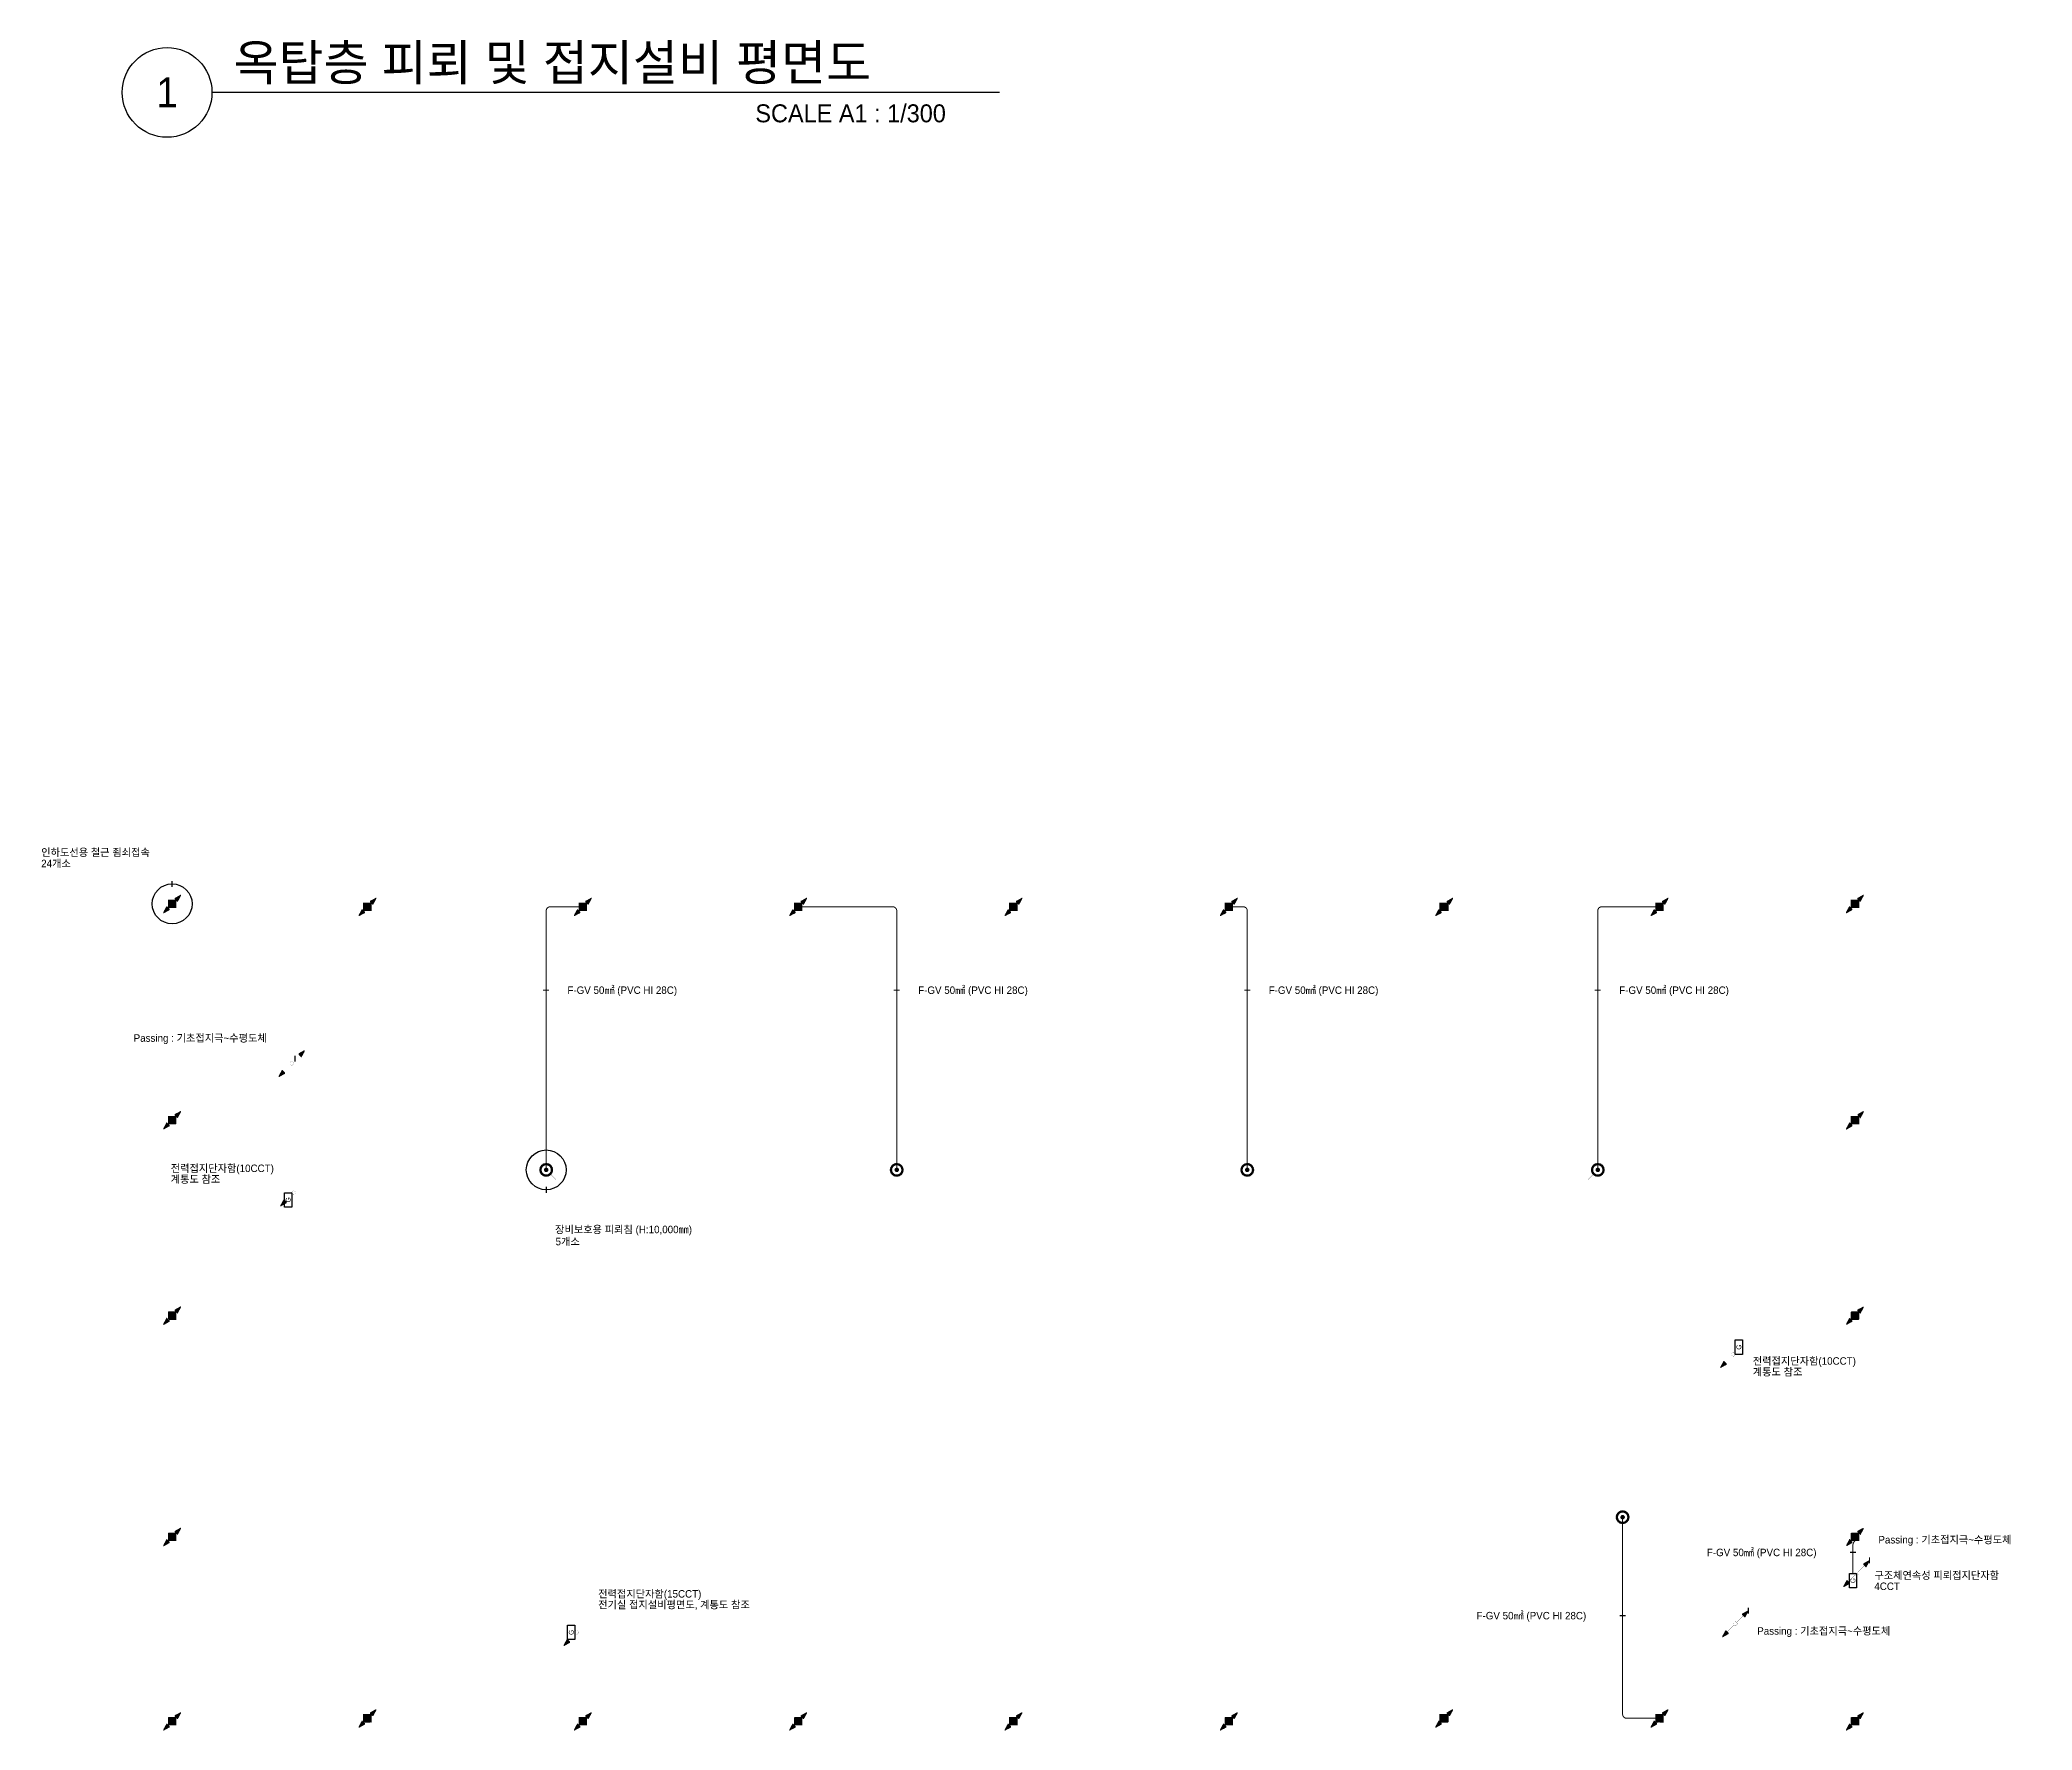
# Model space of a CAD drawing. Header units: millimetres. Extents: x 81900 to 502050, y -708375 to 1238700.
# Drawn here: x 85922 to 185842, y 819960 to 904735 of the extents above; entities that cross this region are included whole.
import ezdxf
from ezdxf.enums import TextEntityAlignment as Align

# ---------------------------------------------------------------- set-up
doc = ezdxf.new("R2010")
doc.units = ezdxf.units.MM
doc.header["$LTSCALE"] = 150
doc.set_wipeout_variables(frame=1)
doc.linetypes.add('C2', pattern=[18.5, 13.5, -2, 1, -2])
doc.layers.get('0').update_dxf_attribs({"lineweight": 0})
for name, color, linetype in [('------02 Etc Panel', 3, 'Continuous'), ('------99 Grounding and Lightning', 3, 'Continuous'), ('------99 Grounding_Grounding Terminal Board_E', 3, 'Continuous'), ('-----09 E-WIRE-GV', 2, 'Continuous'), ('-----20 General Symbol', 3, 'Continuous'), ('-----29 Indicator', 1, 'Continuous'), ('-----30 Text', 2, 'Continuous'), ('-----41 Drawing Title', 2, 'Continuous')]:
    doc.layers.add(name, color=color, linetype=linetype)
doc.styles.add('ELEC', font='')
doc.styles.get('ELEC').set_extended_font_data('Dotum')
pattern_1 = [(180, (845852.563, 610254.6404), (-1e-14, -6.25), [])]

# ---------------------------------------------------------------- blocks, each defined once
blk = doc.blocks.new('구조체접속')
h = blk.add_hatch()
h.set_pattern_fill('ANGLE', color=1, scale=200)
h.set_pattern_definition([(0, (0, 0), (0, 55), [40, -15]), (90, (0, 0), (-55, 3e-15), [40, -15])])
h.paths.add_polyline_path([(168, 168), (-168, 168), (-168, -168), (168, -168)])
at = {"color": 1}
for p, q in [((166, 168), (168, 166)), ((-168, -166), (-166, -168))]:
    blk.add_line(p, q, dxfattribs=at)
at = {"color": 1, "const_width": 2}
blk.add_lwpolyline([(168, 168), (-168, 168), (-168, -168), (168, -168)], close=True, dxfattribs=at)
blk = doc.blocks.new("'인하도선용 수직철근 또는 철골")
h = blk.add_hatch()
h.set_pattern_fill('ANSI31', color=256, scale=50, angle=135)
h.set_pattern_definition(pattern_1)
h.paths.add_polyline_path([(291, 293), (180, 89), (88, 181)])
h = blk.add_hatch()
h.set_pattern_fill('ANSI31', color=256, scale=50, angle=135)
h.set_pattern_definition(pattern_1)
h.paths.add_polyline_path([(-291, -293), (-180, -89), (-88, -181)])
at = {"const_width": 3.93}
for points in [[(293, 293), (181, 88), (88, 181), (293, 293)], [(-293, -293), (-181, -88), (-88, -181), (-293, -293)]]:
    blk.add_lwpolyline(points, dxfattribs=at)
at = {"xscale": 0.8, "yscale": 0.8, "zscale": 0.8}
blk.add_blockref('구조체접속', (0, 0), dxfattribs=at)
blk = doc.blocks.new('입상입하1')
h = blk.add_hatch()
h.set_pattern_fill('ANSI31', color=256, scale=50, angle=135)
h.set_pattern_definition([(180, (845993.8846, 610394.13), (-1e-14, -6.25), [])])
h.paths.add_polyline_path([(432, 432), (321, 228), (229, 321)])
at = {"const_width": 3.93}
blk.add_lwpolyline([(0, 61, -1), (0, -61, -1), (0, 61)], format="xyb", dxfattribs=at)
for points in [[(43, 43), (275, 275)], [(434, 433), (322, 227), (229, 321), (434, 433)]]:
    blk.add_lwpolyline(points, dxfattribs=at)
blk = doc.blocks.new('피뢰침')
h = blk.add_hatch(color=256)
h.dxf.hatch_style = 1
h.paths.add_polyline_path([(-231, 0, 1), (231, 0, 1)])
h.paths.add_polyline_path([(155, 0, -1), (-155, 0, -1)], flags=16)
h.paths.add_polyline_path([(74, 0, -1), (-74, 0, -1)], flags=0)
h = blk.add_hatch(color=256)
h.dxf.hatch_style = 1
h.paths.add_polyline_path([(74, 0, 1), (-74, 0, 1)])
at = {"const_width": 2}
for points in [[(231, 0, 1), (-231, 0)], [(-231, 0, 1), (231, 0)], [(155, 0, 1), (-155, 0)], [(-155, 0, 1), (155, 0)], [(74, 0, 1), (-74, 0)], [(-74, 0, 1), (74, 0)]]:
    blk.add_lwpolyline(points, format="xyb", dxfattribs=at)
for points in [[(0, 231), (0, 461)], [(-163, -163), (-326, -326)], [(163, -163), (326, -326)]]:
    blk.add_lwpolyline(points, dxfattribs=at)
blk = doc.blocks.new('A13')
blk.add_lwpolyline([(-300, 0), (-300, 300), (300, 300), (300, 0)], close=True)
at = {"style": 'ELEC'}
blk.add_text('G', height=200, dxfattribs=at).set_placement((0, 150), align=Align.MIDDLE)
blk = doc.blocks.new('C01')
blk.add_lwpolyline([(-300, 0), (-300, 300), (300, 300), (300, 0)], close=True)
at = {"style": 'ELEC'}
blk.add_text('G', height=200, dxfattribs=at).set_placement((0, 150), align=Align.MIDDLE)

msp = doc.modelspace()

# ---------------------------------------------------------------- linework, layer by layer
at = {"layer": '-----09 E-WIRE-GV', "color": 4, "linetype": 'C2', "ltscale": 0.3, "const_width": 50}
for points in [[(111318, 848060), (111318, 861055, -0.414214), (111518, 861255), (113154, 861255)], [(128898, 848060), (128898, 861055, 0.414214), (128698, 861255), (123954, 861255)], [(145554, 861255), (146278, 861255, -0.414214), (146478, 861055), (146478, 848060)], [(164058, 848060), (164058, 861055, -0.414214), (164258, 861255), (167154, 861255)], [(165304, 830651), (165304, 820755, 0.414214), (165504, 820555), (167154, 820555)]]:
    msp.add_lwpolyline(points, format="xyb", dxfattribs=at)
at = {"layer": '-----09 E-WIRE-GV', "color": 4, "linetype": 'C2', "ltscale": 0.3, "const_width": 50, "elevation": 0}
msp.add_lwpolyline([(176956, 829456), (176941, 829442, 0.198912), (176854, 829230), (176854, 827820)], format="xyb", dxfattribs=at)
at = {"layer": '-----29 Indicator'}
for points in [[(112320, 857073, 0, 0, 0), (111457, 857073, 64.2, 64.2, 0), (111157, 857073, 0, 0, 0)], [(129911, 857073, 0, 0, 0), (129048, 857073, 64.2, 64.2, 0), (128748, 857073, 0, 0, 0)], [(147491, 857073, 0, 0, 0), (146628, 857073, 64.2, 64.2, 0), (146328, 857073, 0, 0, 0)], [(165071, 857073, 0, 0, 0), (164208, 857073, 64.2, 64.2, 0), (163908, 857073, 0, 0, 0)], [(164290, 825703, 0, 0, 0), (165153, 825703, 64.2, 64.2, 0), (165454, 825703, 0, 0, 0)]]:
    msp.add_lwpolyline(points, format="xyseb", dxfattribs=at)
at = {"layer": '-----29 Indicator', "elevation": 0}
msp.add_lwpolyline([(98339, 854644, 0, 0, 0), (98723, 854644, 0, 0, 0), (98723, 853781, 64.2, 64.2, 0), (98723, 853481, 0, 0, 0)], format="xyseb", dxfattribs=at)
at = {"layer": '-----29 Indicator'}
for centre in [(92557, 861402), (111318, 848060)]:
    msp.add_circle(centre, 1000, dxfattribs=at)
at = {"layer": '-----41 Drawing Title', "color": 7}
msp.add_line((134047, 902100), (94553, 902100), dxfattribs=at)
msp.add_circle((92303, 902100), 2250, dxfattribs=at)

# ---------------------------------------------------------------- block references
at = {"layer": '------02 Etc Panel', "xscale": 1.199999999953434, "yscale": 1.199999999953434, "zscale": 1.199999999953434, "rotation": 90}
for p in [(98554, 846556), (171314, 839169), (177034, 827460)]:
    msp.add_blockref('C01', p, dxfattribs=at)
at = {"layer": '------99 Grounding and Lightning', "xscale": 1.5, "yscale": 1.5, "zscale": 1.5}
for name, p in [("'인하도선용 수직철근 또는 철골", (92557, 861402)), ("'인하도선용 수직철근 또는 철골", (102354, 861255)), ("'인하도선용 수직철근 또는 철골", (113154, 861255)), ("'인하도선용 수직철근 또는 철골", (123954, 861255)), ("'인하도선용 수직철근 또는 철골", (134754, 861255)), ("'인하도선용 수직철근 또는 철골", (145554, 861255)), ("'인하도선용 수직철근 또는 철골", (156354, 861255)), ("'인하도선용 수직철근 또는 철골", (167154, 861255)), ("'인하도선용 수직철근 또는 철골", (176950, 861402)), ("'인하도선용 수직철근 또는 철골", (92557, 850558)), ("'인하도선용 수직철근 또는 철골", (176957, 850558)), ('피뢰침', (111318, 848060)), ('피뢰침', (128898, 848060)), ('피뢰침', (146478, 848060)), ('피뢰침', (164058, 848060)), ("'인하도선용 수직철근 또는 철골", (92554, 840755)), ("'인하도선용 수직철근 또는 철골", (176954, 840755)), ('피뢰침', (165304, 830642)), ("'인하도선용 수직철근 또는 철골", (92557, 829658)), ("'인하도선용 수직철근 또는 철골", (176957, 829658)), ("'인하도선용 수직철근 또는 철골", (92557, 820408)), ("'인하도선용 수직철근 또는 철골", (102354, 820555)), ("'인하도선용 수직철근 또는 철골", (113154, 820408)), ("'인하도선용 수직철근 또는 철골", (123954, 820408)), ("'인하도선용 수직철근 또는 철골", (134754, 820408)), ("'인하도선용 수직철근 또는 철골", (145554, 820408)), ("'인하도선용 수직철근 또는 철골", (156354, 820555)), ("'인하도선용 수직철근 또는 철골", (167154, 820555)), ("'인하도선용 수직철근 또는 철골", (176950, 820408))]:
    msp.add_blockref(name, p, dxfattribs=at)
at = {"layer": '------99 Grounding_Grounding Terminal Board_E', "xscale": 1.2, "yscale": 1.2, "zscale": 1.2, "rotation": 89.99999999999999}
msp.add_blockref('A13', (112754, 824865), dxfattribs=at)
at = {"layer": '-----20 General Symbol', "xscale": 1.5, "yscale": 1.5, "zscale": 1.5, "rotation": 180}
for p in [(98557, 853402), (98646, 846916), (170862, 838809), (177034, 827820), (170957, 825299), (112849, 824862)]:
    msp.add_blockref('입상입하1', p, dxfattribs=at)
at = {"layer": '-----20 General Symbol', "xscale": 1.5, "yscale": 1.5, "zscale": 1.5}
for p in [(98557, 853402), (177034, 827820), (170957, 825302)]:
    msp.add_blockref('입상입하1', p, dxfattribs=at)

# ---------------------------------------------------------------- texts
at = {"layer": '-----41 Drawing Title', "color": 2, "style": 'ELEC'}
msp.add_text('옥탑층 피뢰 및 접지설비 평면도', height=1800, dxfattribs=at).set_placement((95633, 902700))
at = {"layer": '-----41 Drawing Title', "color": 7, "style": 'ELEC'}
msp.add_text('1', height=1500, dxfattribs=at).set_placement((92303, 902100), align=Align.MIDDLE)
at = {"layer": '-----41 Drawing Title', "style": 'ELEC'}
msp.add_text('SCALE A1 : 1/300', height=900, dxfattribs=at).set_placement((131362, 900600), align=Align.RIGHT)

# ---------------------------------------------------------------- wipeouts: each hides what was drawn before it
for points in [[(85922, 864347), (92172, 864347), (92172, 863097), (85922, 863097)], [(111702, 845422), (119522, 845422), (119522, 844135), (111702, 844135)], [(169466, 829248), (175840, 829248), (175840, 828498), (169466, 828498)], [(113741, 827138), (122639, 827138), (122639, 825888), (113741, 825888)]]:
    msp.add_wipeout(points).dxf.layer = '-----29 Indicator'

# ---------------------------------------------------------------- next in the draw order: linework, layer by layer
at = {"layer": '-----29 Indicator', "elevation": 0}
for points in [[(92172, 863709, 0, 0, 0), (92557, 863709, 0, 0, 0), (92557, 862552, 64.2, 64.2, 0), (92557, 862252, 0, 0, 0)], [(175840, 828873, 0, 0, 0), (176703, 828873, 64.2, 64.2, 0), (177004, 828873, 0, 0, 0)]]:
    msp.add_lwpolyline(points, format="xyseb", dxfattribs=at)
at = {"layer": '-----29 Indicator'}
msp.add_lwpolyline([(111702, 844778, 0, 0, 0), (111318, 844778, 0, 0, 0), (111318, 846909, 64.2, 64.2, 0), (111318, 847210, 0, 0, 0)], format="xyseb", dxfattribs=at)

# ---------------------------------------------------------------- next in the draw order: texts
at = {"layer": '-----30 Text', "style": 'ELEC'}
for s, p in [('24개소', (85990, 863427)), ('인하도선용 철근 죔쇠접속', (85990, 863985)), ('장비보호용 피뢰침 (H:10,000㎜)', (111764, 845071)), ('5개소', (111787, 844466)), ('F-GV 50㎟ (PVC HI 28C)', (169528, 828873)), ('전력접지단자함(15CCT)', (113924, 826796)), ('전기실 접지설비평면도, 계통도 참조', (113924, 826251))]:
    msp.add_text(s, height=375, dxfattribs=at).set_placement(p, align=Align.MIDDLE_LEFT)

# ---------------------------------------------------------------- next in the draw order: wipeouts: each hides what was drawn before it
for points in [[(112320, 857448), (118694, 857448), (118694, 856698), (112320, 856698)], [(129911, 857448), (136285, 857448), (136285, 856698), (129911, 856698)], [(147491, 857448), (153865, 857448), (153865, 856698), (147491, 856698)], [(165071, 857448), (171445, 857448), (171445, 856698), (165071, 856698)], [(90565, 855019), (98339, 855019), (98339, 854269), (90565, 854269)], [(92348, 848501), (98319, 848501), (98319, 847251), (92348, 847251)], [(171693, 838838), (177648, 838838), (177648, 837588), (171693, 837588)], [(177872, 828085), (184977, 828085), (184977, 826835), (177872, 826835)], [(157916, 826078), (164290, 826078), (164290, 825328), (157916, 825328)], [(171992, 824563), (179715, 824563), (179715, 825313), (171992, 825313)]]:
    msp.add_wipeout(points).dxf.layer = '-----29 Indicator'

# ---------------------------------------------------------------- next in the draw order: linework, layer by layer
at = {"layer": '-----29 Indicator'}
msp.add_lwpolyline([(178069, 829483, 0, 0, 0), (177684, 829483, 0, 0, 0), (177684, 828620, 64.2, 64.2, 0), (177684, 828319, 0, 0, 0)], format="xyseb", dxfattribs=at)
at = {"layer": '-----29 Indicator', "elevation": 0}
msp.add_lwpolyline([(171992, 824938, 0, 0, 0), (171607, 824938, 0, 0, 0), (171607, 825801, 64.2, 64.2, 0), (171607, 826102, 0, 0, 0)], format="xyseb", dxfattribs=at)

# ---------------------------------------------------------------- next in the draw order: texts
at = {"layer": '-----30 Text', "style": 'ELEC'}
for s, p in [('F-GV 50㎟ (PVC HI 28C)', (112382, 857073)), ('F-GV 50㎟ (PVC HI 28C)', (129973, 857073)), ('F-GV 50㎟ (PVC HI 28C)', (147553, 857073)), ('F-GV 50㎟ (PVC HI 28C)', (165133, 857073)), ('Passing : 기초접지극~수평도체', (90627, 854672)), ('전력접지단자함(10CCT)', (92485, 848139)), ('계통도 참조', (92485, 847594)), ('전력접지단자함(10CCT)', (171830, 838476)), ('계통도 참조', (171830, 837931)), ('4CCT', (177928, 827177, 0)), ('구조체연속성 피뢰접지단자함', (177928, 827728, 0)), ('F-GV 50㎟ (PVC HI 28C)', (157978, 825703)), ('Passing : 기초접지극~수평도체', (172054, 824936))]:
    msp.add_text(s, height=375, dxfattribs=at).set_placement(p, align=Align.MIDDLE_LEFT)

# ---------------------------------------------------------------- next in the draw order: wipeouts: each hides what was drawn before it
msp.add_wipeout([(178069, 829858), (185842, 829858), (185842, 829108), (178069, 829108)]).dxf.layer = '-----29 Indicator'

# ---------------------------------------------------------------- next in the draw order: texts
msp.add_text('Passing : 기초접지극~수평도체', height=375, dxfattribs=at).set_placement((178131, 829511), align=Align.MIDDLE_LEFT)

doc.saveas('drawing.dxf')
